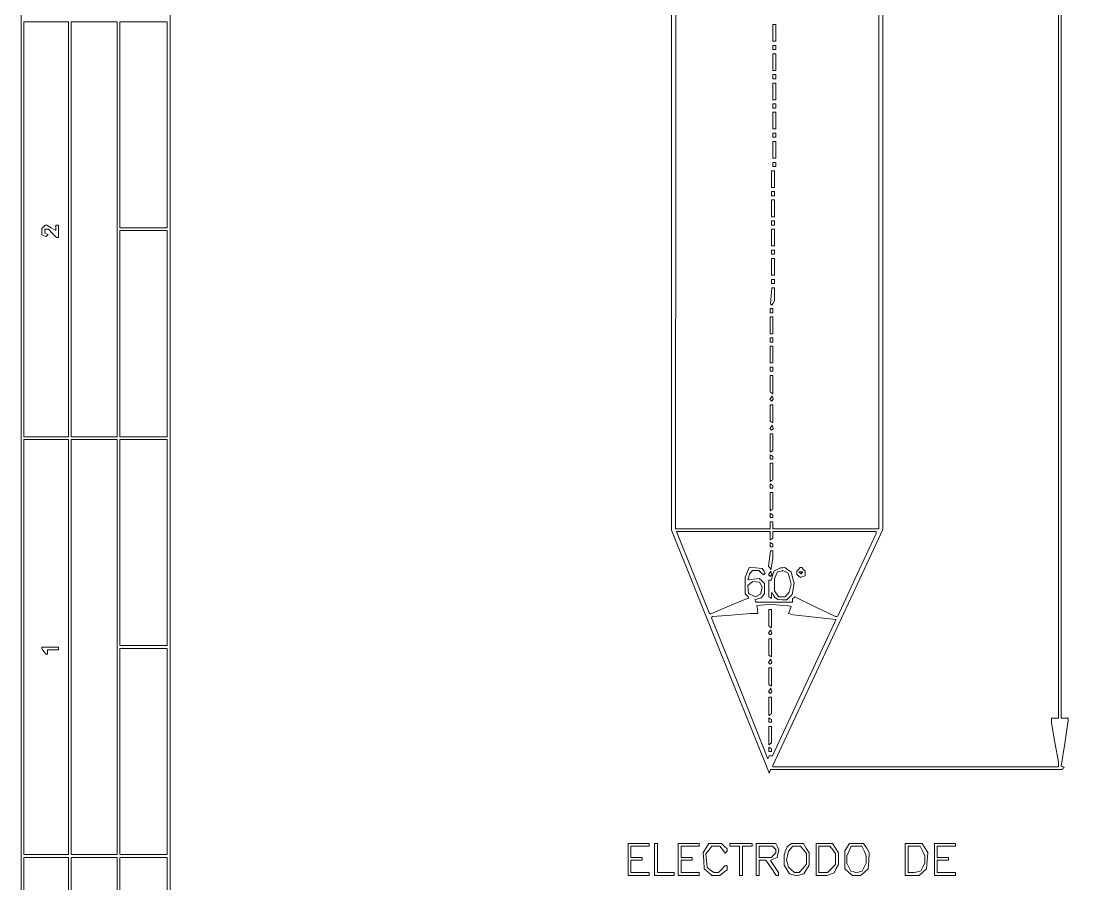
# Paper-space layout 'AN-23-DGE-078-A' of a CAD drawing. Header units: metres, sheet in millimetres. Extents: x 12 to 193, y 4 to 291.
# Drawn here: x 29.1 to 124.5, y 78.2 to 156.4 of the extents above; entities that cross this region are included whole.
import ezdxf

# ---------------------------------------------------------------- set-up
doc = ezdxf.new("R2010")
doc.units = ezdxf.units.M
doc.layers.add('DGE_CONTORNOS', color=7, linetype='Continuous', lineweight=0)
doc.layers.add('DGE_DATOS', color=7, linetype='Continuous', lineweight=0)

# ---------------------------------------------------------------- blocks, each defined once
blk = doc.blocks.new('LP_REF_DGE_MT_078_A')
at = {"layer": 'DGE_CONTORNOS'}
for points in [[(29.112, 147.579), (29.112, 24.904), (110.989, 24.936), (192.867, 24.968), (192.898, 147.61), (192.93, 270.253), (111.021, 270.253), (29.112, 270.253)], [(192.677, 160.894), (192.677, 51.787), (117.647, 51.787), (42.616, 51.787), (42.616, 160.894), (42.616, 270.001), (117.647, 270.001), (192.677, 270.001)], [(33.403, 137.482), (33.403, 118.677), (31.384, 118.677), (29.364, 118.677), (29.364, 137.482), (29.364, 156.287), (31.384, 156.287), (33.403, 156.287)], [(37.82, 137.482), (37.82, 118.677), (35.738, 118.677), (33.655, 118.677), (33.655, 137.482), (33.655, 156.287), (35.738, 156.287), (37.82, 156.287)], [(42.364, 146.948), (42.364, 137.608), (40.218, 137.608), (38.073, 137.608), (38.073, 146.948), (38.073, 156.287), (40.218, 156.287), (42.364, 156.287)], [(97.264, 155.277), (97.264, 154.52), (97.39, 154.52), (97.517, 154.52), (97.517, 155.277), (97.517, 156.035), (97.39, 156.035), (97.264, 156.035)], [(97.264, 153.952), (97.264, 153.763), (97.39, 153.763), (97.517, 153.763), (97.517, 153.952), (97.517, 154.142), (97.39, 154.142), (97.264, 154.142)], [(97.264, 152.627), (97.264, 151.87), (97.39, 151.87), (97.517, 151.87), (97.517, 152.627), (97.517, 153.384), (97.39, 153.384), (97.264, 153.384)], [(97.264, 151.302), (97.264, 151.113), (97.39, 151.113), (97.517, 151.113), (97.517, 151.302), (97.517, 151.491), (97.39, 151.491), (97.264, 151.491)], [(97.264, 149.977), (97.264, 149.219), (97.39, 149.219), (97.517, 149.219), (97.517, 149.977), (97.517, 150.734), (97.39, 150.734), (97.264, 150.734)], [(97.264, 148.652), (97.264, 148.462), (97.39, 148.462), (97.517, 148.462), (97.517, 148.652), (97.517, 148.841), (97.39, 148.841), (97.264, 148.841)], [(97.264, 147.326), (97.264, 146.569), (97.39, 146.569), (97.517, 146.569), (97.517, 147.326), (97.517, 148.084), (97.39, 148.084), (97.264, 148.084)], [(97.264, 146.001), (97.264, 145.812), (97.39, 145.812), (97.517, 145.812), (97.517, 146.001), (97.517, 146.191), (97.39, 146.191), (97.264, 146.191)], [(97.264, 144.676), (97.264, 143.919), (97.39, 143.919), (97.517, 143.919), (97.517, 144.676), (97.517, 145.433), (97.39, 145.433), (97.264, 145.433)], [(97.264, 143.351), (97.264, 143.162), (97.39, 143.162), (97.517, 143.162), (97.517, 143.351), (97.517, 143.54), (97.39, 143.54), (97.264, 143.54)], [(97.138, 142.026), (97.138, 141.268), (97.264, 141.268), (97.39, 141.268), (97.39, 142.026), (97.39, 142.783), (97.264, 142.783), (97.138, 142.783)], [(97.138, 140.7), (97.138, 140.511), (97.264, 140.511), (97.39, 140.511), (97.39, 140.7), (97.39, 140.89), (97.264, 140.89), (97.138, 140.89)], [(97.138, 139.375), (97.138, 138.618), (97.264, 138.618), (97.39, 138.618), (97.39, 139.375), (97.39, 140.133), (97.264, 140.133), (97.138, 140.133)], [(31.156, 137.709), (31.005, 137.558), (31.005, 137.264), (31.005, 136.969), (31.2, 136.895), (31.394, 136.82), (31.484, 136.916), (31.573, 137.012), (31.415, 137.068), (31.257, 137.125), (31.257, 137.303), (31.257, 137.482), (31.423, 137.482), (31.589, 137.482), (31.952, 137.104), (32.314, 136.725), (32.417, 136.725), (32.519, 136.725), (32.519, 137.293), (32.519, 137.861), (32.393, 137.861), (32.267, 137.861), (32.267, 137.61), (32.267, 137.36), (31.857, 137.61), (31.447, 137.86), (31.377, 137.86), (31.308, 137.861)], [(42.364, 128.017), (42.364, 118.677), (40.218, 118.677), (38.073, 118.677), (38.073, 128.017), (38.073, 137.356), (40.218, 137.356), (42.364, 137.356)], [(97.138, 138.05), (97.138, 137.861), (97.264, 137.861), (97.39, 137.861), (97.39, 138.05), (97.39, 138.239), (97.264, 138.239), (97.138, 138.239)], [(97.138, 136.725), (97.138, 135.968), (97.264, 135.968), (97.39, 135.968), (97.39, 136.725), (97.39, 137.482), (97.264, 137.482), (97.138, 137.482)], [(97.138, 135.4), (97.138, 135.21), (97.264, 135.21), (97.39, 135.21), (97.39, 135.4), (97.39, 135.589), (97.264, 135.589), (97.138, 135.589)], [(97.138, 134.075), (97.138, 133.317), (97.264, 133.317), (97.39, 133.317), (97.39, 134.075), (97.39, 134.832), (97.264, 134.832), (97.138, 134.832)], [(97.138, 132.749), (97.138, 132.56), (97.264, 132.56), (97.39, 132.56), (97.39, 132.749), (97.39, 132.939), (97.264, 132.939), (97.138, 132.939)], [(97.106, 131.456), (97.043, 130.73), (97.098, 130.671), (97.152, 130.611), (97.269, 130.797), (97.386, 130.982), (97.388, 131.582), (97.39, 132.181), (97.28, 132.181), (97.169, 132.181)], [(97.012, 130.099), (97.012, 129.91), (97.138, 129.91), (97.264, 129.91), (97.264, 130.099), (97.264, 130.288), (97.138, 130.288), (97.012, 130.288)], [(97.012, 128.774), (97.012, 128.017), (97.138, 128.017), (97.264, 128.017), (97.264, 128.774), (97.264, 129.531), (97.138, 129.531), (97.012, 129.531)], [(97.012, 127.449), (97.012, 127.259), (97.138, 127.259), (97.264, 127.259), (97.264, 127.449), (97.264, 127.638), (97.138, 127.638), (97.012, 127.638)], [(97.012, 126.123), (97.012, 125.366), (97.138, 125.366), (97.264, 125.366), (97.264, 126.123), (97.264, 126.881), (97.138, 126.881), (97.012, 126.881)], [(97.012, 124.798), (97.012, 124.609), (97.138, 124.609), (97.264, 124.609), (97.264, 124.798), (97.264, 124.988), (97.138, 124.988), (97.012, 124.988)], [(97.012, 123.48), (97.012, 122.731), (97.138, 122.653), (97.264, 122.575), (97.264, 123.402), (97.264, 124.23), (97.138, 124.23), (97.012, 124.23)], [(97.085, 122.228), (96.986, 122.068), (97.062, 121.992), (97.138, 121.916), (97.214, 121.993), (97.29, 122.069), (97.237, 122.228), (97.184, 122.388)], [(97.012, 120.83), (97.012, 120.08), (97.138, 120.002), (97.264, 119.924), (97.264, 120.752), (97.264, 121.58), (97.138, 121.58), (97.012, 121.58)], [(97.085, 119.578), (96.986, 119.418), (97.062, 119.342), (97.138, 119.266), (97.214, 119.342), (97.29, 119.419), (97.237, 119.578), (97.184, 119.737)], [(33.403, 99.62), (33.403, 80.815), (31.384, 80.815), (29.364, 80.815), (29.364, 99.62), (29.364, 118.425), (31.384, 118.425), (33.403, 118.425)], [(37.82, 99.62), (37.82, 80.815), (35.738, 80.815), (33.655, 80.815), (33.655, 99.62), (33.655, 118.425), (35.738, 118.425), (37.82, 118.425)], [(42.364, 109.085), (42.364, 99.746), (40.218, 99.746), (38.073, 99.746), (38.073, 109.085), (38.073, 118.425), (40.218, 118.425), (42.364, 118.425)], [(97.012, 118.102), (97.012, 117.274), (97.138, 117.352), (97.264, 117.43), (97.264, 118.18), (97.264, 118.93), (97.138, 118.93), (97.012, 118.93)], [(97.012, 116.855), (97.012, 116.658), (97.138, 116.658), (97.264, 116.658), (97.264, 116.777), (97.264, 116.895), (97.138, 116.973), (97.012, 117.051)], [(97.012, 115.451), (97.012, 114.624), (97.138, 114.702), (97.264, 114.78), (97.264, 115.529), (97.264, 116.279), (97.138, 116.279), (97.012, 116.279)], [(97.012, 114.204), (97.012, 114.007), (97.138, 114.007), (97.264, 114.007), (97.264, 114.126), (97.264, 114.245), (97.138, 114.323), (97.012, 114.401)], [(97.012, 112.801), (97.012, 111.973), (97.138, 112.051), (97.264, 112.129), (97.264, 112.879), (97.264, 113.629), (97.138, 113.629), (97.012, 113.629)], [(97.012, 111.554), (97.012, 111.357), (97.138, 111.357), (97.264, 111.357), (97.264, 111.476), (97.264, 111.595), (97.138, 111.673), (97.012, 111.751)], [(97.012, 109.709), (97.012, 109.323), (97.138, 109.401), (97.264, 109.479), (97.264, 109.787), (97.264, 110.095), (101.934, 110.095), (106.603, 110.095), (106.604, 110), (106.604, 109.906), (104.869, 106.156), (103.133, 102.407), (103.031, 102.401), (102.928, 102.396), (101.091, 103.278), (99.253, 104.159), (99.142, 104.091), (99.031, 104.022), (99.031, 103.852), (99.031, 103.682), (97.389, 103.684), (95.747, 103.687), (95.683, 103.79), (95.62, 103.893), (95.905, 103.983), (96.19, 104.074), (96.345, 104.276), (96.499, 104.479), (96.503, 104.932), (96.507, 105.386), (96.257, 105.612), (96.008, 105.838), (95.495, 105.769), (94.983, 105.7), (95.066, 105.973), (95.149, 106.246), (95.276, 106.403), (95.402, 106.561), (95.693, 106.561), (95.984, 106.561), (96.188, 106.357), (96.393, 106.152), (96.477, 106.237), (96.561, 106.321), (96.426, 106.536), (96.292, 106.75), (95.702, 106.789), (95.112, 106.828), (94.926, 106.383), (94.74, 105.938), (94.74, 105.186), (94.74, 104.434), (94.91, 104.264), (95.08, 104.094), (93.331, 103.352), (91.582, 102.61), (91.534, 102.661), (91.487, 102.712), (90.069, 106.246), (88.652, 109.779), (88.59, 109.937), (88.529, 110.095), (92.77, 110.095), (97.012, 110.095)], [(97.012, 108.903), (97.012, 108.707), (97.138, 108.707), (97.264, 108.707), (97.264, 108.825), (97.264, 108.944), (97.138, 109.022), (97.012, 109.1)], [(96.954, 107.636), (96.868, 106.944), (96.968, 106.784), (97.068, 106.624), (97.159, 107.129), (97.25, 107.634), (97.257, 107.981), (97.264, 108.328), (97.152, 108.328), (97.041, 108.328)], [(97.647, 106.652), (97.336, 106.495), (97.219, 106.086), (97.101, 105.678), (96.993, 105.678), (96.885, 105.678), (96.885, 104.928), (96.885, 104.178), (97.012, 104.1), (97.138, 104.022), (97.142, 104.314), (97.146, 104.605), (97.289, 104.353), (97.432, 104.1), (97.569, 104.007), (97.706, 103.915), (98.116, 103.913), (98.526, 103.911), (98.765, 104.15), (99.004, 104.389), (99.089, 104.893), (99.175, 105.397), (99.036, 105.911), (98.898, 106.426), (98.621, 106.62), (98.344, 106.814), (98.151, 106.812), (97.958, 106.81)], [(99.561, 106.662), (99.41, 106.511), (99.41, 106.362), (99.41, 106.213), (99.583, 106.07), (99.756, 105.926), (99.962, 106.005), (100.167, 106.083), (100.167, 106.297), (100.167, 106.511), (100.015, 106.662), (99.864, 106.814), (99.788, 106.814), (99.713, 106.814)], [(96.959, 106.326), (96.86, 106.166), (96.936, 106.09), (97.012, 106.014), (97.088, 106.09), (97.164, 106.167), (97.111, 106.326), (97.058, 106.486)], [(98.404, 106.433), (98.644, 106.304), (98.778, 105.806), (98.912, 105.309), (98.828, 104.957), (98.745, 104.605), (98.553, 104.384), (98.361, 104.163), (98.072, 104.163), (97.783, 104.163), (97.587, 104.444), (97.39, 104.724), (97.39, 105.258), (97.39, 105.792), (97.534, 106.108), (97.678, 106.423), (97.881, 106.478), (98.084, 106.532), (98.124, 106.547), (98.164, 106.561)], [(99.872, 106.351), (99.788, 106.267), (99.704, 106.351), (99.62, 106.435), (99.788, 106.435), (99.957, 106.435)], [(96.166, 105.287), (96.292, 105.086), (96.208, 104.754), (96.125, 104.423), (95.898, 104.301), (95.671, 104.18), (95.363, 104.332), (95.055, 104.485), (95.014, 104.839), (94.974, 105.194), (95.204, 105.372), (95.434, 105.55), (95.737, 105.519), (96.04, 105.488)], [(98.746, 103.338), (98.902, 103.289), (98.783, 102.975), (98.664, 102.662), (98.879, 102.602), (99.094, 102.542), (101.025, 102.325), (102.957, 102.108), (102.901, 101.968), (102.845, 101.828), (100.033, 95.802), (97.22, 89.775), (97.063, 89.775), (96.907, 89.775), (96.858, 89.63), (96.809, 89.484), (94.244, 95.882), (91.678, 102.279), (91.733, 102.334), (91.788, 102.389), (93.485, 102.519), (95.182, 102.648), (95.543, 102.648), (95.904, 102.649), (95.85, 103.022), (95.795, 103.395), (96.498, 103.432), (97.201, 103.469), (97.895, 103.428), (98.589, 103.388)], [(96.885, 102.278), (96.885, 101.528), (97.012, 101.45), (97.138, 101.372), (97.138, 102.2), (97.138, 103.027), (97.012, 103.027), (96.885, 103.027)], [(96.959, 101.025), (96.86, 100.865), (96.936, 100.789), (97.012, 100.714), (97.088, 100.79), (97.164, 100.866), (97.111, 101.025), (97.058, 101.185)], [(96.885, 99.627), (96.885, 98.877), (97.012, 98.799), (97.138, 98.721), (97.138, 99.549), (97.138, 100.377), (97.012, 100.377), (96.885, 100.377)], [(31.009, 99.525), (31.013, 99.43), (31.181, 99.21), (31.348, 98.989), (31.429, 98.989), (31.51, 98.989), (31.51, 99.178), (31.51, 99.367), (32.015, 99.367), (32.519, 99.367), (32.519, 99.493), (32.519, 99.62), (31.762, 99.62), (31.005, 99.62)], [(42.364, 90.154), (42.364, 80.815), (40.218, 80.815), (38.073, 80.815), (38.073, 90.154), (38.073, 99.493), (40.218, 99.493), (42.364, 99.493)], [(96.959, 98.375), (96.86, 98.215), (96.936, 98.139), (97.012, 98.063), (97.088, 98.139), (97.164, 98.216), (97.111, 98.375), (97.058, 98.535)], [(96.885, 96.977), (96.885, 96.227), (97.012, 96.149), (97.138, 96.071), (97.138, 96.899), (97.138, 97.727), (97.012, 97.727), (96.885, 97.727)], [(96.959, 95.724), (96.86, 95.564), (96.936, 95.489), (97.012, 95.413), (97.088, 95.489), (97.164, 95.565), (97.111, 95.725), (97.058, 95.884)], [(96.885, 94.248), (96.885, 93.421), (97.012, 93.499), (97.138, 93.577), (97.138, 94.326), (97.138, 95.076), (97.012, 95.076), (96.885, 95.076)], [(96.885, 93.001), (96.885, 92.804), (97.012, 92.804), (97.138, 92.804), (97.138, 92.923), (97.138, 93.042), (97.012, 93.12), (96.885, 93.198)], [(96.885, 91.598), (96.885, 90.77), (97.012, 90.848), (97.138, 90.926), (97.138, 91.676), (97.138, 92.426), (97.012, 92.426), (96.885, 92.426)], [(96.885, 90.351), (96.885, 90.154), (97.012, 90.154), (97.138, 90.154), (97.138, 90.273), (97.138, 90.392), (97.012, 90.47), (96.885, 90.548)], [(84.138, 80.373), (84.138, 78.922), (85.085, 78.922), (86.032, 78.922), (86.032, 79.048), (86.032, 79.174), (85.211, 79.174), (84.391, 79.174), (84.391, 79.742), (84.391, 80.31), (84.896, 80.31), (85.401, 80.31), (85.401, 80.436), (85.401, 80.562), (84.896, 80.562), (84.391, 80.562), (84.391, 81.067), (84.391, 81.572), (85.211, 81.572), (86.032, 81.572), (86.032, 81.698), (86.032, 81.824), (85.085, 81.824), (84.138, 81.824)], [(86.536, 80.373), (86.536, 78.922), (87.42, 78.922), (88.303, 78.922), (88.303, 79.048), (88.303, 79.174), (87.546, 79.174), (86.789, 79.174), (86.789, 80.499), (86.789, 81.824), (86.663, 81.824), (86.536, 81.824)], [(88.682, 80.373), (88.682, 78.922), (89.629, 78.922), (90.575, 78.922), (90.575, 79.048), (90.575, 79.174), (89.755, 79.174), (88.934, 79.174), (88.934, 79.742), (88.934, 80.31), (89.439, 80.31), (89.944, 80.31), (89.944, 80.436), (89.944, 80.562), (89.439, 80.562), (88.934, 80.562), (88.934, 81.067), (88.934, 81.572), (89.755, 81.572), (90.575, 81.572), (90.575, 81.698), (90.575, 81.824), (89.629, 81.824), (88.682, 81.824)], [(91.197, 81.414), (90.94, 81.004), (90.988, 80.259), (91.036, 79.515), (91.38, 79.218), (91.725, 78.922), (92.08, 78.922), (92.434, 78.922), (92.767, 79.183), (93.099, 79.445), (93.099, 79.625), (93.099, 79.805), (93.005, 79.803), (92.91, 79.801), (92.613, 79.487), (92.316, 79.174), (92.108, 79.177), (91.9, 79.18), (91.6, 79.411), (91.299, 79.642), (91.24, 80.26), (91.181, 80.878), (91.455, 81.225), (91.729, 81.572), (92.09, 81.572), (92.45, 81.572), (92.695, 81.261), (92.94, 80.949), (93.019, 81.029), (93.099, 81.109), (93.099, 81.214), (93.099, 81.32), (92.847, 81.572), (92.594, 81.824), (92.025, 81.824), (91.455, 81.824)], [(93.352, 81.698), (93.352, 81.572), (93.793, 81.572), (94.235, 81.572), (94.235, 80.247), (94.235, 78.922), (94.361, 78.922), (94.488, 78.922), (94.488, 80.247), (94.488, 81.572), (94.929, 81.572), (95.371, 81.572), (95.371, 81.698), (95.371, 81.824), (94.361, 81.824), (93.352, 81.824)], [(95.75, 80.373), (95.75, 78.922), (95.876, 78.922), (96.002, 78.922), (96.002, 79.616), (96.002, 80.31), (96.316, 80.31), (96.63, 80.31), (97.091, 79.616), (97.552, 78.922), (97.661, 78.922), (97.769, 78.922), (97.769, 79.057), (97.769, 79.192), (97.396, 79.733), (97.024, 80.275), (97.33, 80.414), (97.636, 80.554), (97.718, 80.883), (97.801, 81.212), (97.661, 81.518), (97.522, 81.824), (96.636, 81.824), (95.75, 81.824)], [(97.365, 81.42), (97.517, 81.269), (97.517, 81.114), (97.517, 80.959), (97.318, 80.761), (97.12, 80.562), (96.561, 80.562), (96.002, 80.562), (96.002, 81.067), (96.002, 81.572), (96.608, 81.572), (97.214, 81.572)], [(98.745, 81.667), (98.538, 81.509), (98.406, 81.154), (98.274, 80.798), (98.274, 80.333), (98.275, 79.868), (98.523, 79.461), (98.771, 79.055), (99.09, 78.974), (99.41, 78.894), (99.729, 78.974), (100.049, 79.055), (100.297, 79.461), (100.545, 79.868), (100.545, 80.421), (100.546, 80.974), (100.283, 81.399), (100.02, 81.824), (99.487, 81.824), (98.953, 81.824)], [(100.032, 81.239), (100.293, 80.907), (100.293, 80.429), (100.293, 79.951), (99.966, 79.562), (99.64, 79.174), (99.422, 79.174), (99.205, 79.174), (98.93, 79.43), (98.655, 79.686), (98.576, 80.002), (98.496, 80.319), (98.576, 80.716), (98.655, 81.114), (98.863, 81.343), (99.07, 81.572), (99.42, 81.572), (99.77, 81.572)], [(101.177, 80.373), (101.177, 78.922), (101.673, 78.922), (102.17, 78.922), (102.487, 79.042), (102.805, 79.163), (103.001, 79.541), (103.196, 79.919), (103.196, 80.446), (103.196, 80.974), (102.933, 81.399), (102.67, 81.824), (101.923, 81.824), (101.177, 81.824)], [(102.682, 81.239), (102.943, 80.907), (102.943, 80.409), (102.943, 79.912), (102.575, 79.543), (102.206, 79.174), (101.817, 79.174), (101.429, 79.174), (101.429, 80.373), (101.429, 81.572), (101.925, 81.572), (102.42, 81.572)], [(103.988, 81.483), (103.764, 81.141), (103.764, 80.336), (103.764, 79.531), (104.118, 79.226), (104.472, 78.922), (104.837, 78.922), (105.201, 78.922), (105.546, 79.218), (105.89, 79.515), (105.938, 80.259), (105.986, 81.004), (105.729, 81.414), (105.471, 81.824), (104.841, 81.824), (104.211, 81.824)], [(105.516, 81.143), (105.72, 80.713), (105.72, 80.379), (105.72, 80.045), (105.532, 79.681), (105.344, 79.318), (105.09, 79.238), (104.837, 79.157), (104.583, 79.238), (104.329, 79.318), (104.141, 79.681), (103.953, 80.045), (103.953, 80.379), (103.953, 80.713), (104.157, 81.143), (104.361, 81.572), (104.837, 81.572), (105.313, 81.572)], [(109.254, 80.373), (109.254, 78.922), (109.878, 78.922), (110.502, 78.922), (110.847, 79.218), (111.191, 79.515), (111.239, 80.259), (111.287, 81.004), (111.03, 81.414), (110.772, 81.824), (110.013, 81.824), (109.254, 81.824)], [(110.817, 81.143), (111.021, 80.713), (111.021, 80.379), (111.021, 80.045), (110.836, 79.689), (110.652, 79.332), (110.363, 79.255), (110.074, 79.177), (109.79, 79.176), (109.506, 79.174), (109.506, 80.373), (109.506, 81.572), (110.06, 81.572), (110.613, 81.572)], [(111.904, 80.373), (111.904, 78.922), (112.851, 78.922), (113.797, 78.922), (113.797, 79.048), (113.797, 79.174), (112.977, 79.174), (112.157, 79.174), (112.157, 79.742), (112.157, 80.31), (112.661, 80.31), (113.166, 80.31), (113.166, 80.436), (113.166, 80.562), (112.661, 80.562), (112.157, 80.562), (112.157, 81.067), (112.157, 81.572), (112.977, 81.572), (113.797, 81.572), (113.797, 81.698), (113.797, 81.824), (112.851, 81.824), (111.904, 81.824)], [(33.403, 61.757), (33.403, 42.952), (31.384, 42.952), (29.364, 42.952), (29.364, 61.757), (29.364, 80.562), (31.384, 80.562), (33.403, 80.562)], [(37.82, 61.757), (37.82, 42.952), (35.738, 42.952), (33.655, 42.952), (33.655, 61.757), (33.655, 80.562), (35.738, 80.562), (37.82, 80.562)], [(42.364, 71.223), (42.364, 61.883), (40.218, 61.883), (38.073, 61.883), (38.073, 71.223), (38.073, 80.562), (40.218, 80.562), (42.364, 80.562)]]:
    blk.add_lwpolyline(points, close=True, dxfattribs=at)
for points in [[(123.137, 167.393), (123.137, 93.183), (122.821, 93.183), (122.506, 93.183), (122.506, 92.962), (122.507, 92.741), (122.822, 90.981), (123.137, 89.221), (123.137, 88.993), (123.137, 88.766), (110.2, 88.766), (97.264, 88.766), (97.264, 88.818), (97.264, 88.871), (102.249, 99.578), (107.234, 110.284), (107.234, 148.356), (107.235, 186.428)], [(88.051, 186.574), (88.051, 148.387), (88.051, 110.201), (92.356, 99.515), (96.661, 88.829), (96.788, 88.513), (96.916, 88.198), (96.974, 88.356), (97.033, 88.513), (110.267, 88.513), (123.5, 88.513), (123.572, 88.629), (123.643, 88.744), (123.513, 88.787), (123.384, 88.831), (123.702, 90.894), (124.02, 92.957), (124.02, 93.07), (124.02, 93.183), (123.705, 93.183), (123.389, 93.183), (123.389, 167.393)], [(106.856, 185.189), (106.856, 147.768), (106.856, 110.347), (102.06, 110.347), (97.264, 110.347), (97.264, 110.663), (97.264, 110.978), (97.138, 110.978), (97.012, 110.978), (97.012, 110.663), (97.012, 110.347), (92.72, 110.347), (88.429, 110.347), (88.461, 148.353), (88.493, 186.359)]]:
    blk.add_lwpolyline(points, dxfattribs=at)

psp = doc.layouts.new('AN-23-DGE-078-A')

# ---------------------------------------------------------------- block references
at = {"layer": 'DGE_DATOS'}
psp.add_blockref('LP_REF_DGE_MT_078_A', (0, 0), dxfattribs=at)

doc.saveas('drawing.dxf')
